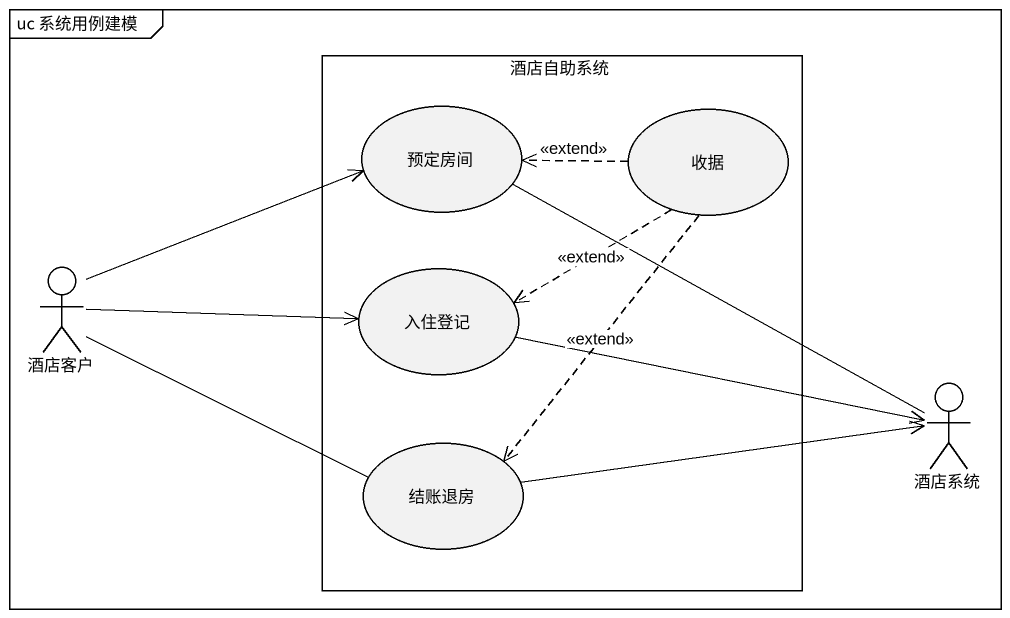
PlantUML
@startuml
mainframe uc 系统用例建模
rectangle 酒店自助系统 {
  usecase 预定房间
  usecase 收据
  usecase 入住登记
  usecase 结账退房
}
actor 酒店客户
actor 酒店系统
预定房间 -right- 酒店系统
收据 .left.> 预定房间 : <<extend>>
收据 .left.> 入住登记 : <<extend>>
收据 ..> 结账退房 : <<extend>>
酒店客户 -right-> 预定房间
酒店客户 -right-> 入住登记
酒店客户 -right- 结账退房
入住登记 -right-> 酒店系统
结账退房 -right-> 酒店系统
@enduml
